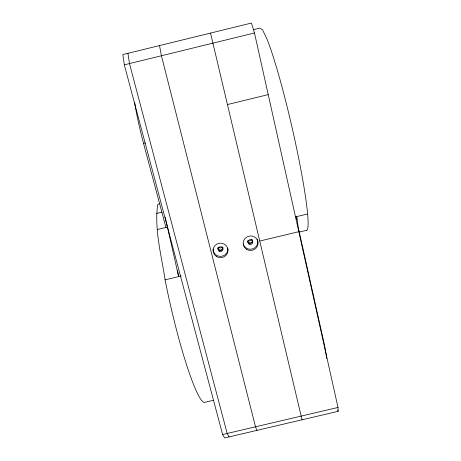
<?xml version="1.0" encoding="UTF-8"?>
<svg xmlns="http://www.w3.org/2000/svg" width="461" height="461" viewBox="0 0 461 461"><rect width="100%" height="100%" fill="white"/><g stroke="black" fill="none" stroke-linecap="round" stroke-linejoin="round"><path stroke-width="0.69" d="M213.529 400.252L204.039 402.482A102.405 11.842 77.1 0 1 165.073 279.844C161.402 255.066 154.302 229.837 157.65 204.661L159.898 203.37M253.389 29.677L259.681 28.133L262.534 29.844L267.115 39.375A103.858 8.851 77.1 0 1 307.625 213.979L295.386 216.918M124.343 64.834L254.478 32.979L338.005 407.461L338.144 411.327L224.622 437.95L222.611 434.533L124.343 64.834L122.856 54.559L251.441 23.05L254.478 32.979M227.596 104.503L268.227 94.626M165.931 227.452L143.538 143.383L145.44 142.922M156.504 213.449L162.059 212.112M157.305 229.526L167.781 227.008M259.889 241.017L298.803 231.699M299.275 232.067L306.698 230.293M165.073 279.844L181.225 275.983M222.611 434.533L338.005 407.461M229.111 436.895L227.175 433.467L129.489 63.572L127.945 53.315M256.984 430.361L255.509 426.817L161.436 55.752L159.512 45.576M337.625 409.99L338.144 411.327M210.527 33.077L302.03 419.792M165.165 217.114L166.121 221.194M166.277 221.874L178.638 276.6L177.456 270.238M296.688 216.607L298.273 227.527L324.561 345.456L326.849 358.606M257.203 239.121A7.439 7.22 -13.1 0 1 252.674 248.871A7.439 7.22 -13.1 0 1 243.137 243.777M222.807 247.413A2.461 2.386 -4.1 0 1 220.681 250.358A2.461 2.386 -4.1 0 1 217.961 247.937M227.838 248.087A7.434 7.209 -4.1 0 1 220.957 256.374A7.434 7.209 -4.1 0 1 213.057 249.055M252.253 239.726A2.461 2.391 -13.2 0 1 250.945 243.108A2.461 2.391 -13.2 0 1 247.69 241.455M143.538 143.383A53.949 5.786 75.6 0 1 134.698 102.59M222.79 247.171A2.455 2.38 -4.1 0 1 220.663 250.11A2.455 2.38 -4.1 0 1 217.949 247.695M222.346 246.825A2.426 2.357 -4.1 0 1 218.526 247.24M307.66 214.33A103.858 8.851 77.1 0 1 306.64 230.31M296.584 216.226A103.834 7.422 77.1 0 1 296.93 219.574M252.478 240.7A2.461 2.386 -13.2 0 1 247.862 241.806M251.844 239.259A2.426 2.357 -13.2 0 1 247.759 240.239M219.2 251.251A2.478 2.403 -4.1 0 0 222.968 249.245A2.478 2.403 -4.1 0 0 219.303 247.09A2.478 2.403 -4.1 0 0 219.2 251.251M246.687 249.43A7.491 7.267 -13.1 0 0 258.131 243.368A7.491 7.267 -13.1 0 0 247.148 236.827A7.491 7.267 -13.1 0 0 246.687 249.43M249.055 244.105A2.478 2.409 -13.1 0 0 252.841 242.094A2.478 2.409 -13.1 0 0 249.205 239.933A2.478 2.409 -13.1 0 0 249.055 244.105M216.647 256.616A7.485 7.255 -4.2 0 0 228.045 250.571A7.485 7.255 -4.2 0 0 216.987 244.053A7.485 7.255 -4.2 0 0 216.647 256.616"/></g></svg>
